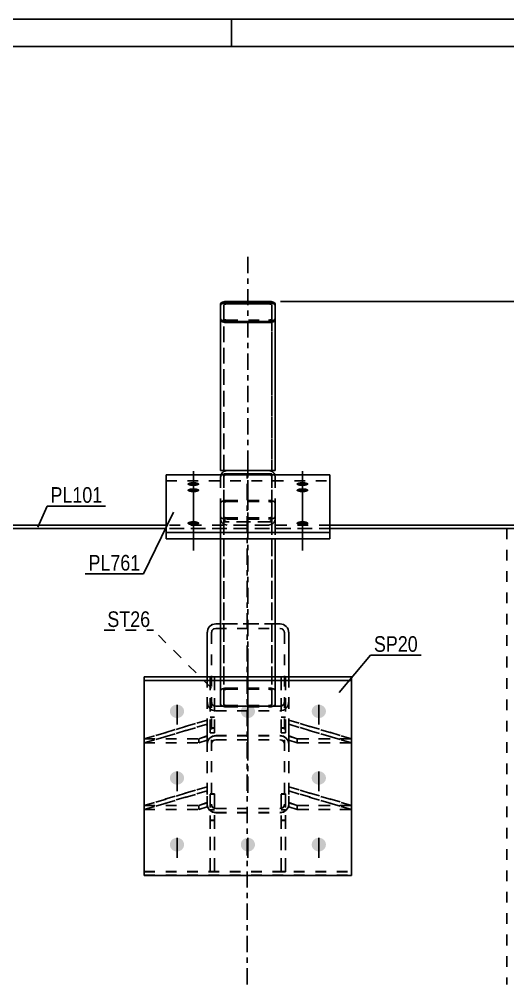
# Model space of a CAD drawing. Header units: millimetres. Extents: x -214 to 627, y -250 to 344.
# Drawn here: x -41.8 to 47.8, y 167.3 to 343.5 of the extents above; entities that cross this region are included whole.
import ezdxf

# ---------------------------------------------------------------- set-up
doc = ezdxf.new("R2010")
doc.units = ezdxf.units.MM
doc.linetypes.add('DXK_LINE_DOT2', pattern=[3.9198, 1.9599, -1.9599])
doc.linetypes.add('DXK_LINE_DOT3', pattern=[5.9187, 2.979, -0.9799, 0.9799, -0.9799])
doc.styles.add('Arial Narrow', font='ARIALN.TTF', dxfattribs={"height": 0.2})

# ---------------------------------------------------------------- blocks, each defined once
blk = doc.blocks.new('Unknown-284856835-1134')
at = {"color": 5, "linetype": 'Continuous'}
for p, q in [((627.14, 343.54), (-213.86, 343.54)), ((-2.86, 338.54), (-2.86, 343.54)), ((622.14, 338.54), (-208.86, 338.54))]:
    blk.add_line(p, q, dxfattribs=at)
blk = doc.blocks.new('Part-284856835-4116 - 4104')
at = {"color": 2, "linetype": 'Continuous'}
for p, q in [((19.16, 223), (-18.84, 223)), ((-18.84, 223), (-18.84, 186.61)), ((-18.84, 222.32), (19.16, 222.32)), ((19.16, 186.61), (19.16, 223)), ((-18.84, 186.61), (19.16, 186.61))]:
    blk.add_line(p, q, dxfattribs=at)
at = {"color": 7, "linetype": 'DXK_LINE_DOT2'}
blk.add_line((-18.84, 187.29), (19.16, 187.29), dxfattribs=at)
blk = doc.blocks.new('Part-284856835-4128 - 4104')
at = {"color": 2, "linetype": 'Continuous'}
for p, q in [((-6.36, 232.59), (-5.74, 232.72)), ((-5.74, 232.72), (-4.84, 232.72)), ((6.06, 232.72), (5.16, 232.72)), ((6.06, 232.72), (6.67, 232.59)), ((-7.34, 231.01), (-7.22, 231.66)), ((-7.34, 231.01), (-7.34, 223)), ((7.54, 231.66), (7.66, 231.01)), ((7.66, 231.01), (7.66, 223))]:
    blk.add_line(p, q, dxfattribs=at)
at = {"color": 7, "linetype": 'DXK_LINE_DOT2'}
for p, q in [((5.16, 232.72), (-4.84, 232.72)), ((-6.48, 231.34), (-6.54, 231.01)), ((-6.54, 231.01), (-6.54, 199.6)), ((-5.74, 231.86), (-6.05, 231.8)), ((-5.74, 231.86), (6.06, 231.86)), ((6.36, 231.8), (6.06, 231.86)), ((6.86, 231.01), (6.8, 231.34)), ((6.86, 231.01), (6.86, 199.6)), ((-7.34, 223), (-7.34, 199.6)), ((7.66, 223), (7.66, 199.6)), ((-7.22, 217.8), (-7.34, 218.46)), ((-6.54, 218.46), (-6.48, 218.13)), ((-5.74, 216.75), (-6.36, 216.88)), ((-6.05, 217.67), (-5.74, 217.6)), ((6.06, 217.6), (-5.74, 217.6)), ((6.06, 217.6), (6.36, 217.67)), ((6.67, 216.88), (6.06, 216.75)), ((6.8, 218.13), (6.86, 218.46)), ((7.66, 218.46), (7.54, 217.8)), ((-5.74, 216.75), (6.06, 216.75)), ((-6.87, 211.75), (-7.22, 211.27)), ((-6.36, 212.08), (-6.87, 211.75)), ((-5.74, 212.19), (-6.36, 212.08)), ((-5.74, 212.19), (6.06, 212.19)), ((6.67, 212.08), (6.06, 212.19)), ((7.19, 211.75), (6.67, 212.08)), ((7.54, 211.27), (7.19, 211.75)), ((-7.22, 211.27), (-7.34, 210.69)), ((-6.54, 210.69), (-6.48, 210.98)), ((-6.48, 210.98), (-6.31, 211.22)), ((-6.31, 211.22), (-6.05, 211.39)), ((-6.05, 211.39), (-5.74, 211.44)), ((-5.74, 211.44), (6.06, 211.44)), ((6.06, 211.44), (6.36, 211.39)), ((6.36, 211.39), (6.62, 211.22)), ((6.62, 211.22), (6.8, 210.98)), ((6.8, 210.98), (6.86, 210.69)), ((7.66, 210.69), (7.54, 211.27)), ((-7.34, 199.6), (-7.22, 199.03)), ((-6.48, 199.31), (-6.54, 199.6)), ((-6.31, 199.07), (-6.48, 199.31)), ((6.8, 199.31), (6.62, 199.07)), ((6.86, 199.6), (6.8, 199.31)), ((7.54, 199.03), (7.66, 199.6)), ((-7.22, 199.03), (-6.87, 198.54)), ((-6.87, 198.54), (-6.36, 198.21)), ((-6.36, 198.21), (-5.74, 198.1)), ((-6.05, 198.91), (-6.31, 199.07)), ((-5.74, 198.85), (-6.05, 198.91)), ((-5.74, 198.85), (6.06, 198.85)), ((-5.74, 198.1), (6.06, 198.1)), ((6.36, 198.91), (6.06, 198.85)), ((6.06, 198.1), (6.67, 198.21)), ((6.62, 199.07), (6.36, 198.91)), ((6.67, 198.21), (7.19, 198.54)), ((7.19, 198.54), (7.54, 199.03))]:
    blk.add_line(p, q, dxfattribs=at)
at = {"color": 2, "linetype": 'Continuous'}
for centre, start, end in [((-5.67, 231.08), 114.32, 159.2417), ((5.99, 231.08), 20.7583, 65.68)]:
    blk.add_arc(centre, 1.65, start, end, dxfattribs=at)
at = {"color": 7, "linetype": 'DXK_LINE_DOT2'}
for centre, radius, start, end in [((-5.71, 231.05), 0.827, 114.32, 159.2417), ((6.02, 231.05), 0.827, 20.7583, 65.68), ((-5.67, 218.39), 1.65, 200.7583, 245.68), ((-5.71, 218.42), 0.827, 200.7583, 245.68), ((6.02, 218.42), 0.827, 294.32, 339.2417), ((5.99, 218.39), 1.65, 294.32, 339.2417)]:
    blk.add_arc(centre, radius, start, end, dxfattribs=at)
blk = doc.blocks.new('Bolt-284856835-4117 - 4104')
at = {"linetype": 'Continuous'}
for points in [[(-12.84, 217.9), (-12.57, 217.87), (-12.31, 217.79), (-12.08, 217.67), (-11.88, 217.5), (-11.72, 217.29), (-11.61, 217.06), (-11.55, 216.81), (-11.55, 216.55), (-11.61, 216.3), (-11.72, 216.07), (-11.88, 215.86), (-12.08, 215.69), (-12.31, 215.56), (-12.57, 215.48), (-12.84, 215.46), (-13.11, 215.48), (-13.37, 215.56), (-13.61, 215.69), (-13.81, 215.86), (-13.97, 216.07), (-14.08, 216.3), (-14.14, 216.55), (-14.14, 216.81), (-14.08, 217.06), (-13.97, 217.29), (-13.81, 217.5), (-13.61, 217.67), (-13.37, 217.79), (-13.11, 217.87)], [(0.16, 217.9), (0.43, 217.87), (0.69, 217.79), (0.92, 217.67), (1.12, 217.5), (1.28, 217.29), (1.39, 217.06), (1.45, 216.81), (1.45, 216.55), (1.39, 216.3), (1.28, 216.07), (1.12, 215.86), (0.92, 215.69), (0.69, 215.56), (0.43, 215.48), (0.16, 215.46), (-0.11, 215.48), (-0.37, 215.56), (-0.61, 215.69), (-0.81, 215.86), (-0.97, 216.07), (-1.08, 216.3), (-1.14, 216.55), (-1.14, 216.81), (-1.08, 217.06), (-0.97, 217.29), (-0.81, 217.5), (-0.61, 217.67), (-0.37, 217.79), (-0.11, 217.87)], [(13.16, 217.9), (13.43, 217.87), (13.69, 217.79), (13.92, 217.67), (14.12, 217.5), (14.28, 217.29), (14.39, 217.06), (14.45, 216.81), (14.45, 216.55), (14.39, 216.3), (14.28, 216.07), (14.12, 215.86), (13.92, 215.69), (13.69, 215.56), (13.43, 215.48), (13.16, 215.46), (12.89, 215.48), (12.63, 215.56), (12.39, 215.69), (12.19, 215.86), (12.03, 216.07), (11.92, 216.3), (11.86, 216.55), (11.86, 216.81), (11.92, 217.06), (12.03, 217.29), (12.19, 217.5), (12.39, 217.67), (12.63, 217.79), (12.89, 217.87)], [(-12.84, 205.68), (-12.57, 205.66), (-12.31, 205.58), (-12.08, 205.45), (-11.88, 205.28), (-11.72, 205.07), (-11.61, 204.84), (-11.55, 204.59), (-11.55, 204.33), (-11.61, 204.08), (-11.72, 203.85), (-11.88, 203.64), (-12.08, 203.47), (-12.31, 203.35), (-12.57, 203.27), (-12.84, 203.24), (-13.11, 203.27), (-13.37, 203.35), (-13.61, 203.47), (-13.81, 203.64), (-13.97, 203.85), (-14.08, 204.08), (-14.14, 204.33), (-14.14, 204.59), (-14.08, 204.84), (-13.97, 205.07), (-13.81, 205.28), (-13.61, 205.45), (-13.37, 205.58), (-13.11, 205.66)], [(13.16, 205.68), (13.43, 205.66), (13.69, 205.58), (13.92, 205.45), (14.12, 205.28), (14.28, 205.07), (14.39, 204.84), (14.45, 204.59), (14.45, 204.33), (14.39, 204.08), (14.28, 203.85), (14.12, 203.64), (13.92, 203.47), (13.69, 203.35), (13.43, 203.27), (13.16, 203.24), (12.89, 203.27), (12.63, 203.35), (12.39, 203.47), (12.19, 203.64), (12.03, 203.85), (11.92, 204.08), (11.86, 204.33), (11.86, 204.59), (11.92, 204.84), (12.03, 205.07), (12.19, 205.28), (12.39, 205.45), (12.63, 205.58), (12.89, 205.66)], [(-12.84, 193.5), (-12.57, 193.47), (-12.31, 193.39), (-12.08, 193.26), (-11.88, 193.09), (-11.72, 192.87), (-11.61, 192.63), (-11.55, 192.38), (-11.55, 192.12), (-11.61, 191.86), (-11.72, 191.62), (-11.88, 191.41), (-12.08, 191.23), (-12.31, 191.1), (-12.57, 191.02), (-12.84, 190.99), (-13.11, 191.02), (-13.37, 191.1), (-13.61, 191.23), (-13.81, 191.41), (-13.97, 191.62), (-14.08, 191.86), (-14.14, 192.12), (-14.14, 192.38), (-14.08, 192.63), (-13.97, 192.87), (-13.81, 193.09), (-13.61, 193.26), (-13.37, 193.39), (-13.11, 193.47)], [(0.16, 193.5), (0.43, 193.47), (0.69, 193.39), (0.92, 193.26), (1.12, 193.09), (1.28, 192.87), (1.39, 192.63), (1.45, 192.38), (1.45, 192.12), (1.39, 191.86), (1.28, 191.62), (1.12, 191.41), (0.92, 191.23), (0.69, 191.1), (0.43, 191.02), (0.16, 190.99), (-0.11, 191.02), (-0.37, 191.1), (-0.61, 191.23), (-0.81, 191.41), (-0.97, 191.62), (-1.08, 191.86), (-1.14, 192.12), (-1.14, 192.38), (-1.08, 192.63), (-0.97, 192.87), (-0.81, 193.09), (-0.61, 193.26), (-0.37, 193.39), (-0.11, 193.47)], [(13.16, 193.5), (13.43, 193.47), (13.69, 193.39), (13.92, 193.26), (14.12, 193.09), (14.28, 192.87), (14.39, 192.63), (14.45, 192.38), (14.45, 192.12), (14.39, 191.86), (14.28, 191.62), (14.12, 191.41), (13.92, 191.23), (13.69, 191.1), (13.43, 191.02), (13.16, 190.99), (12.89, 191.02), (12.63, 191.1), (12.39, 191.23), (12.19, 191.41), (12.03, 191.62), (11.92, 191.86), (11.86, 192.12), (11.86, 192.38), (11.92, 192.63), (12.03, 192.87), (12.19, 193.09), (12.39, 193.26), (12.63, 193.39), (12.89, 193.47)]]:
    blk.add_hatch(color=1, dxfattribs=at).paths.add_polyline_path(points)
at = {"color": 1, "linetype": 'Continuous'}
for p, q in [((-12.84, 217.88), (-12.84, 214.28)), ((0.16, 217.88), (0.16, 214.28)), ((13.16, 217.88), (13.16, 214.28)), ((-12.84, 205.66), (-12.84, 202.07)), ((13.16, 205.66), (13.16, 202.07)), ((-12.84, 193.44), (-12.84, 189.85)), ((0.16, 193.44), (0.16, 189.85)), ((13.16, 193.44), (13.16, 189.85))]:
    blk.add_line(p, q, dxfattribs=at)
blk = doc.blocks.new('Part-284856835-4362 - 4104')
at = {"color": 7, "linetype": 'DXK_LINE_DOT2'}
for p, q in [((-7.34, 202.83), (-18.84, 199.41)), ((-7.34, 199.18), (-7.34, 202.83)), ((-18.84, 198.66), (-7.34, 202.08)), ((-18.84, 199.41), (-8.84, 199.41)), ((-18.84, 199.41), (-18.84, 198.66)), ((-8.84, 199.41), (-7.34, 199.93)), ((-8.84, 199.41), (-8.84, 198.66)), ((-8.84, 198.66), (-7.34, 199.18)), ((-18.84, 198.66), (-8.84, 198.66))]:
    blk.add_line(p, q, dxfattribs=at)
blk = doc.blocks.new('Bolt-284856835-4241 - 4104')
at = {"color": 1, "linetype": 'DXK_LINE_DOT2'}
for p, q in [((-12.84, 217.9), (-12.84, 214.31)), ((0.16, 217.9), (0.16, 214.31)), ((13.16, 217.9), (13.16, 214.31)), ((-12.84, 205.68), (-12.84, 202.09)), ((13.16, 205.68), (13.16, 202.09)), ((-12.84, 193.47), (-12.84, 189.88)), ((0.16, 193.47), (0.16, 189.88)), ((13.16, 193.47), (13.16, 189.88))]:
    blk.add_line(p, q, dxfattribs=at)
blk = doc.blocks.new('Part-284856835-4308 - 4104')
at = {"color": 7, "linetype": 'DXK_LINE_DOT3'}
blk.add_line((0, 166.61), (0, 260.22), dxfattribs=at)
at = {"color": 2, "linetype": 'Continuous'}
for p, q in [((-45.2, 250.22), (-14.85, 250.22)), ((47.24, 250.22), (15.15, 250.22))]:
    blk.add_line(p, q, dxfattribs=at)
at = {"color": 7, "linetype": 'DXK_LINE_DOT2'}
for p, q in [((15.15, 250.22), (-14.85, 250.22)), ((49.5, 250.22), (45.2, 250.22)), ((47.6, 250.22), (47.6, 166.61))]:
    blk.add_line(p, q, dxfattribs=at)
blk = doc.blocks.new('Part-284856835-4430 - 4104')
at = {"color": 7, "linetype": 'DXK_LINE_DOT2'}
for p, q in [((-14.85, 260.04), (-14.85, 248.31)), ((15.15, 260.04), (-14.85, 260.04)), ((15.15, 260.04), (15.15, 248.31)), ((-14.85, 258.91), (15.15, 258.91)), ((-14.85, 249.44), (15.15, 249.44)), ((15.15, 248.31), (-14.85, 248.31))]:
    blk.add_line(p, q, dxfattribs=at)
blk = doc.blocks.new('Part-284856835-4321 - 4104')
at = {"color": 7, "linetype": 'DXK_LINE_DOT2'}
for p, q in [((-18.84, 186.63), (-18.84, 223.02)), ((-18.84, 223.02), (19.16, 223.02)), ((-18.84, 222.34), (19.16, 222.34)), ((19.16, 223.02), (19.16, 186.63)), ((-18.84, 187.32), (19.16, 187.32)), ((-18.84, 186.63), (19.16, 186.63))]:
    blk.add_line(p, q, dxfattribs=at)
blk = doc.blocks.new('Part-284856835-4452 - 4104')
at = {"color": 2, "linetype": 'Continuous'}
for p, q in [((-4.24, 260.22), (-4.24, 260.05)), ((4.56, 260.22), (-4.24, 260.22)), ((4.56, 260.22), (4.56, 260.05))]:
    blk.add_line(p, q, dxfattribs=at)
at = {"color": 7, "linetype": 'DXK_LINE_DOT2'}
for p, q in [((-4.24, 260.05), (-4.24, 251.42)), ((4.56, 260.05), (4.56, 251.42)), ((4.56, 251.42), (-4.24, 251.42))]:
    blk.add_line(p, q, dxfattribs=at)
blk = doc.blocks.new('Part-284856835-4323 - 4104')
at = {"color": 7, "linetype": 'DXK_LINE_DOT2'}
for p, q in [((-5.74, 232.74), (-6.36, 232.61)), ((6.06, 232.74), (-5.74, 232.74)), ((6.67, 232.61), (6.06, 232.74)), ((-7.22, 231.69), (-7.34, 231.04)), ((-7.34, 231.04), (-7.34, 199.63)), ((-6.54, 231.04), (-6.48, 231.36)), ((-6.54, 231.04), (-6.54, 199.63)), ((-6.05, 231.82), (-5.74, 231.89)), ((-5.74, 231.89), (6.06, 231.89)), ((6.06, 231.89), (6.36, 231.82)), ((6.8, 231.36), (6.86, 231.04)), ((6.86, 231.04), (6.86, 199.63)), ((7.66, 231.04), (7.54, 231.69)), ((7.66, 231.04), (7.66, 199.63)), ((-7.34, 218.48), (-7.22, 217.83)), ((-6.48, 218.15), (-6.54, 218.48)), ((-6.36, 216.91), (-6.05, 216.84)), ((-5.74, 217.63), (-6.05, 217.69)), ((-6.05, 216.84), (-5.74, 216.78)), ((-5.74, 217.63), (6.06, 217.63)), ((6.36, 217.69), (6.06, 217.63)), ((6.06, 216.78), (6.67, 216.91)), ((6.86, 218.48), (6.8, 218.15)), ((7.54, 217.83), (7.66, 218.48)), ((-5.74, 216.78), (6.06, 216.78)), ((-7.22, 211.29), (-6.87, 211.78)), ((-6.87, 211.78), (-6.36, 212.1)), ((-6.36, 212.1), (-5.74, 212.22)), ((-5.74, 212.22), (6.06, 212.22)), ((6.06, 212.22), (6.67, 212.1)), ((6.67, 212.1), (7.19, 211.78)), ((7.19, 211.78), (7.54, 211.29)), ((-7.34, 210.71), (-7.22, 211.29)), ((-6.48, 211), (-6.54, 210.71)), ((-6.31, 211.25), (-6.48, 211)), ((-6.05, 211.41), (-6.31, 211.25)), ((-5.74, 211.47), (-6.05, 211.41)), ((-5.74, 211.47), (6.06, 211.47)), ((6.36, 211.41), (6.06, 211.47)), ((6.62, 211.25), (6.36, 211.41)), ((6.8, 211), (6.62, 211.25)), ((6.86, 210.71), (6.8, 211)), ((7.54, 211.29), (7.66, 210.71)), ((-7.22, 199.05), (-7.34, 199.63)), ((-6.54, 199.63), (-6.48, 199.34)), ((-6.48, 199.34), (-6.31, 199.09)), ((6.62, 199.09), (6.8, 199.34)), ((6.8, 199.34), (6.86, 199.63)), ((7.66, 199.63), (7.54, 199.05)), ((-6.87, 198.56), (-7.22, 199.05)), ((-6.36, 198.24), (-6.87, 198.56)), ((-5.74, 198.12), (-6.36, 198.24)), ((-6.31, 199.09), (-6.05, 198.93)), ((-6.05, 198.93), (-5.74, 198.87)), ((-5.74, 198.87), (6.06, 198.87)), ((-5.74, 198.12), (6.06, 198.12)), ((6.06, 198.87), (6.36, 198.93)), ((6.67, 198.24), (6.06, 198.12)), ((6.36, 198.93), (6.62, 199.09)), ((7.19, 198.56), (6.67, 198.24)), ((7.54, 199.05), (7.19, 198.56))]:
    blk.add_line(p, q, dxfattribs=at)
at = {"color": 7, "linetype": 'DXK_LINE_DOT3'}
blk.add_line((0.16, 201.75), (0.16, 228.18), dxfattribs=at)
at = {"color": 7, "linetype": 'DXK_LINE_DOT2'}
for centre, radius, start, end in [((-5.67, 231.1), 1.65, 114.3199, 159.2417), ((-5.71, 231.07), 0.827, 114.3199, 159.2417), ((6.02, 231.07), 0.827, 20.7583, 65.6801), ((5.99, 231.1), 1.65, 20.7583, 65.6801), ((-5.67, 218.41), 1.65, 200.7583, 245.6801), ((-5.71, 218.45), 0.827, 200.7583, 245.6801), ((6.02, 218.45), 0.827, 294.3199, 339.2417), ((5.99, 218.41), 1.65, 294.3199, 339.2417)]:
    blk.add_arc(centre, radius, start, end, dxfattribs=at)
blk = doc.blocks.new('Part-284856835-4338 - 4104')
at = {"color": 2, "linetype": 'Continuous'}
for p, q in [((-49.5, 250.82), (-14.85, 250.82)), ((-49.5, 250.82), (-49.5, 250.22)), ((49.5, 250.82), (15.15, 250.82)), ((49.5, 250.82), (49.5, 250.22)), ((-49.5, 250.22), (-47.24, 250.22)), ((49.5, 250.22), (47.24, 250.22))]:
    blk.add_line(p, q, dxfattribs=at)
at = {"color": 7, "linetype": 'DXK_LINE_DOT2'}
for p, q in [((15.15, 250.82), (-14.85, 250.82)), ((47.24, 250.22), (-47.24, 250.22))]:
    blk.add_line(p, q, dxfattribs=at)
blk = doc.blocks.new('Part-284856835-4347 - 4104')
at = {"color": 7, "linetype": 'DXK_LINE_DOT2'}
for p, q in [((-6.74, 187.32), (-6.74, 201.54)), ((-6.74, 201.54), (-5.94, 201.54)), ((-5.94, 201.54), (-5.94, 187.32)), ((-6.74, 198.63), (-5.94, 198.63)), ((-6.74, 196.71), (-5.94, 196.71)), ((-5.94, 187.32), (-6.74, 187.32))]:
    blk.add_line(p, q, dxfattribs=at)
blk = doc.blocks.new('Part-284856835-4348 - 4104')
at = {"color": 7, "linetype": 'DXK_LINE_DOT2'}
for p, q in [((6.26, 187.32), (6.26, 201.54)), ((6.26, 201.54), (7.06, 201.54)), ((7.06, 201.54), (7.06, 187.32)), ((6.26, 198.63), (7.06, 198.63)), ((6.26, 196.71), (7.06, 196.71)), ((7.06, 187.32), (6.26, 187.32))]:
    blk.add_line(p, q, dxfattribs=at)
blk = doc.blocks.new('Part-284856835-4361 - 4104')
at = {"color": 7, "linetype": 'DXK_LINE_DOT2'}
for p, q in [((-7.34, 215.05), (-18.84, 211.63)), ((-7.34, 211.39), (-7.34, 215.05)), ((-18.84, 210.88), (-7.34, 214.3)), ((-18.84, 211.63), (-8.84, 211.63)), ((-18.84, 211.63), (-18.84, 210.88)), ((-8.84, 211.63), (-7.34, 212.14)), ((-8.84, 211.63), (-8.84, 210.88)), ((-18.84, 210.88), (-8.84, 210.88)), ((-8.84, 210.88), (-7.34, 211.39))]:
    blk.add_line(p, q, dxfattribs=at)
blk = doc.blocks.new('Part-284856835-4363 - 4104')
at = {"color": 2, "linetype": 'Continuous'}
blk.add_line((7.06, 223), (6.26, 223), dxfattribs=at)
at = {"color": 7, "linetype": 'DXK_LINE_DOT2'}
for p, q in [((6.26, 223), (6.26, 212.71)), ((7.06, 212.71), (7.06, 223)), ((6.26, 215.61), (7.06, 215.61)), ((6.26, 213.6), (7.06, 213.6)), ((6.26, 212.71), (7.06, 212.71))]:
    blk.add_line(p, q, dxfattribs=at)
blk = doc.blocks.new('Part-284856835-4364 - 4104')
at = {"color": 2, "linetype": 'Continuous'}
blk.add_line((-5.94, 223), (-6.74, 223), dxfattribs=at)
at = {"color": 7, "linetype": 'DXK_LINE_DOT2'}
for p, q in [((-6.74, 223), (-6.74, 212.71)), ((-5.94, 212.71), (-5.94, 223)), ((-6.74, 215.61), (-5.94, 215.61)), ((-6.74, 213.6), (-5.94, 213.6)), ((-6.74, 212.71), (-5.94, 212.71))]:
    blk.add_line(p, q, dxfattribs=at)
blk = doc.blocks.new('Part-284856835-4365 - 4104')
at = {"color": 7, "linetype": 'DXK_LINE_DOT2'}
for p, q in [((7.06, 201.52), (6.26, 201.52)), ((6.26, 201.52), (6.26, 187.29)), ((7.06, 187.29), (7.06, 201.52)), ((6.26, 198.61), (7.06, 198.61)), ((6.26, 196.69), (7.06, 196.69)), ((7.06, 187.29), (6.26, 187.29))]:
    blk.add_line(p, q, dxfattribs=at)
blk = doc.blocks.new('Part-284856835-4366 - 4104')
at = {"color": 7, "linetype": 'DXK_LINE_DOT2'}
for p, q in [((-5.94, 201.52), (-6.74, 201.52)), ((-6.74, 201.52), (-6.74, 187.29)), ((-5.94, 187.29), (-5.94, 201.52)), ((-6.74, 198.61), (-5.94, 198.61)), ((-6.74, 196.69), (-5.94, 196.69)), ((-5.94, 187.29), (-6.74, 187.29))]:
    blk.add_line(p, q, dxfattribs=at)
blk = doc.blocks.new('Part-284856835-4395 - 4104')
at = {"color": 7, "linetype": 'DXK_LINE_DOT2'}
for p, q in [((-18.84, 211.65), (-7.34, 215.07)), ((-7.34, 211.41), (-7.34, 215.07)), ((-7.34, 214.32), (-18.84, 210.9)), ((-18.84, 210.9), (-18.84, 211.65)), ((-18.84, 211.65), (-8.84, 211.65)), ((-8.84, 211.65), (-7.34, 212.17)), ((-8.84, 210.9), (-8.84, 211.65)), ((-18.84, 210.9), (-8.84, 210.9)), ((-8.84, 210.9), (-7.34, 211.41))]:
    blk.add_line(p, q, dxfattribs=at)
blk = doc.blocks.new('Part-284856835-4396 - 4104')
at = {"color": 7, "linetype": 'DXK_LINE_DOT2'}
for p, q in [((-18.84, 199.44), (-7.34, 202.86)), ((-7.34, 199.2), (-7.34, 202.86)), ((-7.34, 202.11), (-18.84, 198.69)), ((-18.84, 198.69), (-18.84, 199.44)), ((-18.84, 199.44), (-8.84, 199.44)), ((-8.84, 199.44), (-7.34, 199.95)), ((-8.84, 198.69), (-8.84, 199.44)), ((-8.84, 198.69), (-7.34, 199.2)), ((-18.84, 198.69), (-8.84, 198.69))]:
    blk.add_line(p, q, dxfattribs=at)
blk = doc.blocks.new('Part-284856835-4397 - 4104')
at = {"color": 7, "linetype": 'DXK_LINE_DOT2'}
for p, q in [((7.66, 211.41), (7.66, 215.07)), ((7.66, 215.07), (19.16, 211.65)), ((19.16, 210.9), (7.66, 214.32)), ((7.66, 212.17), (9.16, 211.65)), ((19.16, 211.65), (9.16, 211.65)), ((9.16, 211.65), (9.16, 210.9)), ((19.16, 211.65), (19.16, 210.9)), ((9.16, 210.9), (7.66, 211.41)), ((9.16, 210.9), (19.16, 210.9))]:
    blk.add_line(p, q, dxfattribs=at)
blk = doc.blocks.new('Part-284856835-4398 - 4104')
at = {"color": 7, "linetype": 'DXK_LINE_DOT2'}
for p, q in [((7.66, 199.2), (7.66, 202.86)), ((7.66, 202.86), (19.16, 199.44)), ((19.16, 198.69), (7.66, 202.11)), ((7.66, 199.95), (9.16, 199.44)), ((9.16, 198.69), (7.66, 199.2)), ((19.16, 199.44), (9.16, 199.44)), ((9.16, 199.44), (9.16, 198.69)), ((19.16, 199.44), (19.16, 198.69)), ((9.16, 198.69), (19.16, 198.69))]:
    blk.add_line(p, q, dxfattribs=at)
blk = doc.blocks.new('Part-284856835-4399 - 4104')
at = {"color": 7, "linetype": 'DXK_LINE_DOT2'}
for p, q in [((-6.74, 212.73), (-6.74, 223.02)), ((-5.94, 223.02), (-6.74, 223.02)), ((-5.94, 223.02), (-5.94, 212.73)), ((-6.74, 215.64), (-5.94, 215.64)), ((-6.74, 213.63), (-5.94, 213.63)), ((-5.94, 212.73), (-6.74, 212.73))]:
    blk.add_line(p, q, dxfattribs=at)
blk = doc.blocks.new('Part-284856835-4400 - 4104')
at = {"color": 7, "linetype": 'DXK_LINE_DOT2'}
for p, q in [((6.26, 212.73), (6.26, 223.02)), ((7.06, 223.02), (6.26, 223.02)), ((7.06, 223.02), (7.06, 212.73)), ((7.06, 215.64), (6.26, 215.64)), ((6.26, 213.63), (7.06, 213.63)), ((7.06, 212.73), (6.26, 212.73))]:
    blk.add_line(p, q, dxfattribs=at)
blk = doc.blocks.new('Part-284856835-4405 - 4104')
at = {"color": 7, "linetype": 'DXK_LINE_DOT2'}
for p, q in [((7.66, 211.39), (7.66, 215.05)), ((19.16, 211.63), (7.66, 215.05)), ((7.66, 214.3), (19.16, 210.88)), ((9.16, 211.63), (7.66, 212.14)), ((9.16, 210.88), (9.16, 211.63)), ((9.16, 211.63), (19.16, 211.63)), ((19.16, 210.88), (19.16, 211.63)), ((9.16, 210.88), (7.66, 211.39)), ((19.16, 210.88), (9.16, 210.88))]:
    blk.add_line(p, q, dxfattribs=at)
blk = doc.blocks.new('Part-284856835-4406 - 4104')
at = {"color": 7, "linetype": 'DXK_LINE_DOT2'}
for p, q in [((7.66, 199.18), (7.66, 202.83)), ((19.16, 199.41), (7.66, 202.83)), ((7.66, 202.08), (19.16, 198.66)), ((9.16, 199.41), (7.66, 199.93)), ((9.16, 198.66), (7.66, 199.18)), ((9.16, 198.66), (9.16, 199.41)), ((9.16, 199.41), (19.16, 199.41)), ((19.16, 198.66), (19.16, 199.41)), ((19.16, 198.66), (9.16, 198.66))]:
    blk.add_line(p, q, dxfattribs=at)
blk = doc.blocks.new('Part-284856835-4429 - 4104')
at = {"color": 7, "linetype": 'DXK_LINE_DOT3'}
blk.add_line((0.15, 263.02), (0.16, 209.82), dxfattribs=at)
at = {"color": 7, "linetype": 'DXK_LINE_DOT2'}
for p, q in [((-4.85, 254.92), (-4.75, 255.08)), ((-4.85, 252.32), (-4.85, 254.92)), ((-4.84, 220.51), (-4.85, 254.92)), ((-4.75, 255.08), (-4.49, 255.21)), ((-4.49, 255.21), (-4.1, 255.3)), ((-4.2, 255), (-4.25, 254.92)), ((-4.25, 252.32), (-4.25, 254.92)), ((-4.25, 254.92), (-4.24, 220.51)), ((-4.07, 255.06), (-4.2, 255)), ((-4.1, 255.3), (-3.65, 255.33)), ((-3.88, 255.11), (-4.07, 255.06)), ((-3.65, 255.12), (-3.88, 255.11)), ((-3.65, 255.33), (3.95, 255.33)), ((-3.65, 255.12), (3.95, 255.12)), ((3.95, 255.33), (4.41, 255.3)), ((4.18, 255.11), (3.95, 255.12)), ((4.38, 255.06), (4.18, 255.11)), ((4.51, 255), (4.38, 255.06)), ((4.41, 255.3), (4.8, 255.21)), ((4.55, 254.92), (4.51, 255)), ((4.55, 252.32), (4.55, 254.92)), ((4.55, 254.92), (4.56, 220.51)), ((4.8, 255.21), (5.06, 255.08)), ((5.06, 255.08), (5.15, 254.92)), ((5.15, 252.32), (5.15, 254.92)), ((5.15, 254.92), (5.16, 220.51)), ((-4.85, 252.32), (-4.84, 217.91)), ((-4.75, 252.16), (-4.85, 252.32)), ((-4.49, 252.03), (-4.75, 252.16)), ((-4.25, 252.32), (-4.24, 217.91)), ((-4.25, 252.32), (-4.2, 252.24)), ((-4.2, 252.24), (-4.07, 252.17)), ((-4.07, 252.17), (-3.88, 252.13)), ((-3.88, 252.13), (-3.65, 252.11)), ((-3.65, 252.11), (3.95, 252.11)), ((3.95, 252.11), (4.18, 252.13)), ((4.18, 252.13), (4.38, 252.17)), ((4.38, 252.17), (4.51, 252.24)), ((4.51, 252.24), (4.55, 252.32)), ((4.55, 252.32), (4.56, 217.91)), ((5.06, 252.16), (4.8, 252.03)), ((5.15, 252.32), (5.06, 252.16)), ((5.15, 252.32), (5.16, 217.91)), ((-4.1, 251.94), (-4.49, 252.03)), ((-3.65, 251.91), (-4.1, 251.94)), ((-3.65, 251.91), (3.95, 251.91)), ((4.41, 251.94), (3.95, 251.91)), ((4.8, 252.03), (4.41, 251.94)), ((-4.75, 220.67), (-4.84, 220.51)), ((-4.84, 217.91), (-4.84, 220.51)), ((-4.49, 220.8), (-4.75, 220.67)), ((-4.1, 220.89), (-4.49, 220.8)), ((-4.24, 220.51), (-4.2, 220.59)), ((-4.24, 217.91), (-4.24, 220.51)), ((-4.2, 220.59), (-4.07, 220.66)), ((-3.64, 220.92), (-4.1, 220.89)), ((-4.07, 220.66), (-3.87, 220.7)), ((-3.87, 220.7), (-3.64, 220.72)), ((-3.64, 220.92), (3.96, 220.92)), ((-3.64, 220.72), (3.96, 220.72)), ((4.42, 220.89), (3.96, 220.92)), ((3.96, 220.72), (4.19, 220.7)), ((4.19, 220.7), (4.38, 220.66)), ((4.38, 220.66), (4.51, 220.59)), ((4.81, 220.8), (4.42, 220.89)), ((4.51, 220.59), (4.56, 220.51)), ((4.56, 220.51), (4.56, 217.91)), ((5.07, 220.67), (4.81, 220.8)), ((5.16, 220.51), (5.07, 220.67)), ((5.16, 217.91), (5.16, 220.51)), ((-4.84, 217.91), (-4.75, 217.76)), ((-4.75, 217.76), (-4.49, 217.62)), ((-4.49, 217.62), (-4.1, 217.53)), ((-4.2, 217.83), (-4.24, 217.91)), ((-4.07, 217.77), (-4.2, 217.83)), ((-4.1, 217.53), (-3.64, 217.5)), ((-3.87, 217.72), (-4.07, 217.77)), ((-3.64, 217.71), (-3.87, 217.72)), ((-3.64, 217.71), (3.96, 217.71)), ((-3.64, 217.5), (3.96, 217.5)), ((4.19, 217.72), (3.96, 217.71)), ((3.96, 217.5), (4.42, 217.53)), ((4.38, 217.77), (4.19, 217.72)), ((4.51, 217.83), (4.38, 217.77)), ((4.42, 217.53), (4.81, 217.62)), ((4.56, 217.91), (4.51, 217.83)), ((4.81, 217.62), (5.07, 217.76)), ((5.07, 217.76), (5.16, 217.91))]:
    blk.add_line(p, q, dxfattribs=at)
blk = doc.blocks.new('Part-284856835-4431 - 4104')
at = {"color": 7, "linetype": 'DXK_LINE_DOT3'}
blk.add_line((0.15, 263.02), (0.16, 209.84), dxfattribs=at)
at = {"color": 7, "linetype": 'DXK_LINE_DOT2'}
for p, q in [((-4.75, 255.08), (-4.85, 254.93)), ((-4.85, 252.32), (-4.85, 254.93)), ((-4.85, 254.93), (-4.84, 220.53)), ((-4.49, 255.22), (-4.75, 255.08)), ((-4.1, 255.31), (-4.49, 255.22)), ((-4.25, 254.93), (-4.2, 255.01)), ((-4.25, 252.32), (-4.25, 254.93)), ((-4.25, 254.93), (-4.24, 220.53)), ((-4.2, 255.01), (-4.07, 255.07)), ((-3.65, 255.34), (-4.1, 255.31)), ((-4.07, 255.07), (-3.88, 255.12)), ((-3.88, 255.12), (-3.65, 255.13)), ((-3.65, 255.34), (3.95, 255.34)), ((-3.65, 255.13), (3.95, 255.13)), ((4.41, 255.31), (3.95, 255.34)), ((3.95, 255.13), (4.18, 255.12)), ((4.18, 255.12), (4.38, 255.07)), ((4.38, 255.07), (4.51, 255.01)), ((4.8, 255.22), (4.41, 255.31)), ((4.51, 255.01), (4.55, 254.93)), ((4.55, 252.33), (4.55, 254.93)), ((4.55, 254.93), (4.56, 220.53)), ((5.06, 255.08), (4.8, 255.22)), ((5.15, 254.93), (5.06, 255.08)), ((5.15, 252.33), (5.15, 254.93)), ((5.15, 254.93), (5.16, 220.53)), ((-4.85, 252.32), (-4.85, 248.31)), ((-4.85, 252.32), (-4.75, 252.17)), ((-4.75, 252.17), (-4.49, 252.03)), ((-4.49, 252.03), (-4.1, 251.95)), ((-4.25, 252.32), (-4.24, 217.93)), ((-4.2, 252.25), (-4.25, 252.32)), ((-4.07, 252.18), (-4.2, 252.25)), ((-3.88, 252.14), (-4.07, 252.18)), ((-3.65, 252.12), (-3.88, 252.14)), ((-3.65, 252.12), (3.95, 252.12)), ((4.18, 252.14), (3.95, 252.12)), ((4.38, 252.18), (4.18, 252.14)), ((4.51, 252.25), (4.38, 252.18)), ((4.41, 251.95), (4.8, 252.03)), ((4.55, 252.33), (4.51, 252.25)), ((4.55, 252.33), (4.56, 217.93)), ((4.8, 252.03), (5.06, 252.17)), ((5.06, 252.17), (5.15, 252.33)), ((5.15, 252.33), (5.15, 248.31)), ((-4.1, 251.95), (-3.65, 251.91)), ((-3.65, 251.91), (3.95, 251.91)), ((3.95, 251.91), (4.41, 251.95)), ((-4.84, 223), (-4.84, 217.93)), ((5.16, 223), (5.16, 217.93)), ((-4.84, 220.53), (-4.75, 220.69)), ((-4.84, 220.53), (-4.84, 217.93)), ((-4.75, 220.69), (-4.49, 220.82)), ((-4.49, 220.82), (-4.1, 220.91)), ((-4.2, 220.61), (-4.24, 220.53)), ((-4.24, 220.53), (-4.24, 217.93)), ((-4.07, 220.68), (-4.2, 220.61)), ((-4.1, 220.91), (-3.64, 220.94)), ((-3.87, 220.72), (-4.07, 220.68)), ((-3.64, 220.74), (-3.87, 220.72)), ((-3.64, 220.94), (3.96, 220.95)), ((-3.64, 220.74), (3.96, 220.74)), ((3.96, 220.95), (4.42, 220.91)), ((4.19, 220.72), (3.96, 220.74)), ((4.38, 220.68), (4.19, 220.72)), ((4.51, 220.61), (4.38, 220.68)), ((4.42, 220.91), (4.81, 220.83)), ((4.56, 220.53), (4.51, 220.61)), ((4.56, 217.93), (4.56, 220.53)), ((4.81, 220.83), (5.07, 220.69)), ((5.07, 220.69), (5.16, 220.53)), ((5.16, 220.53), (5.16, 217.93)), ((-4.75, 217.78), (-4.84, 217.93)), ((-4.49, 217.64), (-4.75, 217.78)), ((-4.1, 217.55), (-4.49, 217.64)), ((-4.24, 217.93), (-4.2, 217.85)), ((-4.2, 217.85), (-4.07, 217.79)), ((-3.64, 217.52), (-4.1, 217.55)), ((-4.07, 217.79), (-3.87, 217.74)), ((-3.87, 217.74), (-3.64, 217.73)), ((-3.64, 217.73), (3.96, 217.73)), ((-3.64, 217.52), (3.96, 217.52)), ((3.96, 217.73), (4.19, 217.74)), ((4.42, 217.55), (3.96, 217.52)), ((4.19, 217.74), (4.38, 217.79)), ((4.38, 217.79), (4.51, 217.85)), ((4.81, 217.64), (4.42, 217.55)), ((4.51, 217.85), (4.56, 217.93)), ((5.07, 217.78), (4.81, 217.64)), ((5.16, 217.93), (5.07, 217.78))]:
    blk.add_line(p, q, dxfattribs=at)
at = {"color": 2, "linetype": 'Continuous'}
for p, q in [((-4.85, 248.31), (-4.84, 223)), ((5.15, 248.31), (5.16, 223))]:
    blk.add_line(p, q, dxfattribs=at)
blk = doc.blocks.new('Part-284856835-4446 - 4104')
at = {"color": 2, "linetype": 'Continuous'}
for p, q in [((-14.85, 248.31), (-14.85, 260.05)), ((-14.85, 260.05), (15.15, 260.05)), ((15.15, 260.05), (15.15, 248.31)), ((-14.85, 249.44), (15.15, 249.44)), ((-14.85, 248.31), (15.15, 248.31))]:
    blk.add_line(p, q, dxfattribs=at)
at = {"color": 7, "linetype": 'DXK_LINE_DOT2'}
blk.add_line((-14.85, 258.92), (15.15, 258.92), dxfattribs=at)
blk = doc.blocks.new('Part-284856835-4447 - 4104')
at = {"color": 7, "linetype": 'DXK_LINE_DOT3'}
blk.add_line((0.15, 300), (0.16, 250.82), dxfattribs=at)
at = {"color": 2, "linetype": 'Continuous'}
for p, q in [((-4.85, 291.38), (-4.75, 291.55)), ((-4.85, 291.38), (-4.85, 291.13)), ((-4.75, 291.55), (-4.49, 291.69)), ((-4.49, 291.69), (-4.1, 291.79)), ((-4.1, 291.79), (-3.65, 291.82)), ((-3.65, 291.82), (3.95, 291.82)), ((3.95, 291.82), (4.41, 291.79)), ((4.41, 291.79), (4.8, 291.69)), ((4.8, 291.69), (5.06, 291.55)), ((5.06, 291.55), (5.15, 291.38)), ((5.15, 291.38), (5.15, 291.13))]:
    blk.add_line(p, q, dxfattribs=at)
at = {"color": 7, "linetype": 'DXK_LINE_DOT2'}
for p, q in [((-4.85, 288.62), (-4.85, 291.38)), ((-4.85, 291.13), (-4.84, 260.82)), ((-4.2, 291.47), (-4.25, 291.38)), ((-4.25, 288.62), (-4.25, 291.38)), ((-4.24, 260.82), (-4.25, 291.38)), ((-4.07, 291.54), (-4.2, 291.47)), ((-3.88, 291.59), (-4.07, 291.54)), ((-3.65, 291.6), (-3.88, 291.59)), ((-3.65, 291.6), (3.95, 291.6)), ((4.18, 291.59), (3.95, 291.6)), ((4.38, 291.54), (4.18, 291.59)), ((4.51, 291.47), (4.38, 291.54)), ((4.55, 291.38), (4.51, 291.47)), ((4.55, 288.62), (4.55, 291.38)), ((4.56, 260.82), (4.55, 291.38)), ((5.15, 288.62), (5.15, 291.38)), ((5.15, 291.13), (5.16, 260.82)), ((-4.84, 260.82), (-4.85, 288.62)), ((-4.75, 288.45), (-4.85, 288.62)), ((-4.49, 288.31), (-4.75, 288.45)), ((-4.1, 288.21), (-4.49, 288.31)), ((-4.24, 260.82), (-4.25, 288.62)), ((-4.25, 288.62), (-4.2, 288.53)), ((-4.2, 288.53), (-4.07, 288.46)), ((-3.65, 288.18), (-4.1, 288.21)), ((-4.07, 288.46), (-3.88, 288.42)), ((-3.88, 288.42), (-3.65, 288.4)), ((-3.65, 288.4), (3.95, 288.4)), ((-3.65, 288.18), (3.95, 288.18)), ((3.95, 288.4), (4.18, 288.42)), ((4.41, 288.21), (3.95, 288.18)), ((4.18, 288.42), (4.38, 288.46)), ((4.38, 288.46), (4.51, 288.53)), ((4.8, 288.31), (4.41, 288.21)), ((4.51, 288.53), (4.55, 288.62)), ((4.56, 260.82), (4.55, 288.62)), ((5.06, 288.45), (4.8, 288.31)), ((5.15, 288.62), (5.06, 288.45)), ((5.16, 260.82), (5.15, 288.62)), ((5.16, 260.82), (-4.84, 260.82))]:
    blk.add_line(p, q, dxfattribs=at)
blk = doc.blocks.new('Part-284856835-4448 - 4104')
at = {"color": 2, "linetype": 'Continuous'}
for p, q in [((-4.75, 291.3), (-4.85, 291.13)), ((-4.85, 288.36), (-4.85, 291.13)), ((-4.49, 291.44), (-4.75, 291.3)), ((-4.1, 291.54), (-4.49, 291.44)), ((-4.25, 291.13), (-4.2, 291.22)), ((-4.25, 288.36), (-4.25, 291.13)), ((-4.2, 291.22), (-4.07, 291.29)), ((-3.65, 291.57), (-4.1, 291.54)), ((-4.07, 291.29), (-3.88, 291.33)), ((-3.88, 291.33), (-3.65, 291.35)), ((-3.65, 291.57), (3.95, 291.57)), ((-3.65, 291.35), (3.95, 291.35)), ((4.41, 291.54), (3.95, 291.57)), ((3.95, 291.35), (4.18, 291.33)), ((4.18, 291.33), (4.38, 291.29)), ((4.38, 291.29), (4.51, 291.22)), ((4.8, 291.44), (4.41, 291.54)), ((4.51, 291.22), (4.55, 291.13)), ((4.55, 288.36), (4.55, 291.13)), ((5.06, 291.3), (4.8, 291.44)), ((5.15, 291.13), (5.06, 291.3)), ((5.15, 288.36), (5.15, 291.13)), ((-4.84, 260.82), (-4.85, 288.36)), ((-4.85, 288.36), (-4.75, 288.2)), ((-4.75, 288.2), (-4.49, 288.05)), ((-4.49, 288.05), (-4.1, 287.96)), ((-4.2, 288.28), (-4.25, 288.36)), ((-4.07, 288.21), (-4.2, 288.28)), ((-4.1, 287.96), (-3.65, 287.93)), ((-3.88, 288.16), (-4.07, 288.21)), ((-3.65, 288.14), (-3.88, 288.16)), ((-3.65, 288.14), (3.95, 288.14)), ((-3.65, 287.93), (3.95, 287.93)), ((4.18, 288.16), (3.95, 288.14)), ((3.95, 287.93), (4.41, 287.96)), ((4.38, 288.21), (4.18, 288.16)), ((4.51, 288.28), (4.38, 288.21)), ((4.41, 287.96), (4.8, 288.05)), ((4.55, 288.36), (4.51, 288.28)), ((4.8, 288.05), (5.06, 288.2)), ((5.06, 288.2), (5.15, 288.36)), ((5.16, 260.82), (5.15, 288.36)), ((-4.84, 260.82), (-4.84, 260.82)), ((-4.84, 260.82), (-3.65, 260.82)), ((5.07, 260.82), (3.96, 260.82)), ((5.07, 260.82), (5.16, 260.82)), ((5.16, 260.82), (5.16, 260.82))]:
    blk.add_line(p, q, dxfattribs=at)
at = {"color": 7, "linetype": 'DXK_LINE_DOT2'}
for p, q in [((-4.85, 291.13), (-4.84, 260.82)), ((-4.25, 291.13), (-4.24, 260.82)), ((4.56, 260.82), (4.55, 291.13)), ((5.15, 291.13), (5.16, 260.82)), ((-4.24, 260.82), (-4.25, 288.36)), ((4.55, 288.36), (4.56, 260.82)), ((-4.84, 260.82), (-4.75, 260.82)), ((-4.24, 260.82), (-4.24, 260.82)), ((-4.2, 260.82), (-4.24, 260.82)), ((-4.24, 260.82), (-4.2, 260.82)), ((-4.1, 260.82), (-4.2, 260.82)), ((-4.2, 260.82), (-4.1, 260.82)), ((-3.65, 260.82), (3.96, 260.82)), ((4.56, 260.82), (4.56, 260.82)), ((5.16, 260.82), (5.16, 260.82))]:
    blk.add_line(p, q, dxfattribs=at)
blk = doc.blocks.new('Bolt-284856835-4449 - 4104')
at = {"linetype": 'Continuous'}
for points in [[(10.16, 257.96), (9.93, 257.96), (9.71, 257.99), (9.51, 258.03), (9.34, 258.08), (9.2, 258.15), (9.11, 258.22), (9.06, 258.3), (9.06, 258.38), (9.11, 258.46), (9.2, 258.53), (9.34, 258.6), (9.51, 258.65), (9.71, 258.69), (9.93, 258.72), (10.16, 258.73), (10.39, 258.72), (10.6, 258.69), (10.8, 258.65), (10.97, 258.6), (11.11, 258.53), (11.2, 258.46), (11.25, 258.38), (11.25, 258.3), (11.2, 258.22), (11.11, 258.15), (10.97, 258.08), (10.8, 258.03), (10.6, 257.99), (10.39, 257.96)], [(10.16, 250.74), (9.93, 250.75), (9.71, 250.77), (9.51, 250.82), (9.34, 250.88), (9.2, 250.95), (9.11, 251.02), (9.06, 251.11), (9.06, 251.2), (9.11, 251.28), (9.2, 251.36), (9.34, 251.43), (9.51, 251.49), (9.71, 251.53), (9.93, 251.56), (10.16, 251.56), (10.39, 251.56), (10.6, 251.53), (10.8, 251.49), (10.97, 251.43), (11.11, 251.36), (11.2, 251.28), (11.25, 251.2), (11.25, 251.11), (11.2, 251.02), (11.11, 250.95), (10.97, 250.88), (10.8, 250.82), (10.6, 250.77), (10.39, 250.75)]]:
    blk.add_hatch(color=1, dxfattribs=at).paths.add_polyline_path(points)
at = {"color": 1, "linetype": 'Continuous'}
for p, q in [((10.16, 260.69), (10.16, 253.36)), ((10.16, 253.5), (10.16, 246.17))]:
    blk.add_line(p, q, dxfattribs=at)
blk = doc.blocks.new('Part-284856835-4450 - 4104')
at = {"color": 7, "linetype": 'DXK_LINE_DOT2'}
for p, q in [((-4.84, 259.62), (-4.75, 260.08)), ((-4.76, 260.05), (-4.84, 259.62)), ((-4.84, 259.62), (-4.84, 252.02)), ((-4.2, 259.85), (-4.24, 259.62)), ((-4.24, 259.62), (-4.24, 252.02)), ((-4.07, 260.05), (-4.2, 259.85)), ((-4.1, 260.73), (-3.64, 260.82)), ((-3.87, 260.18), (-4.07, 260.05)), ((-3.64, 260.22), (-3.87, 260.18)), ((3.96, 260.22), (-3.64, 260.22)), ((3.96, 260.82), (4.42, 260.73)), ((4.19, 260.18), (3.96, 260.22)), ((4.38, 260.05), (4.19, 260.18)), ((4.51, 259.85), (4.38, 260.05)), ((4.56, 259.62), (4.51, 259.85)), ((4.56, 259.62), (4.56, 252.02)), ((5.07, 260.08), (5.16, 259.62)), ((5.16, 259.62), (5.07, 260.05)), ((5.16, 259.62), (5.16, 252.02)), ((-4.84, 252.02), (-4.75, 251.56)), ((-4.75, 251.56), (-4.84, 252.02)), ((-4.24, 252.02), (-4.2, 251.79)), ((-4.2, 251.79), (-4.07, 251.6)), ((-4.1, 250.92), (-3.65, 250.82)), ((-3.64, 250.82), (-4.1, 250.92)), ((-4.07, 251.6), (-3.87, 251.47)), ((-3.87, 251.47), (-3.64, 251.42)), ((-3.65, 250.82), (-3.64, 250.82)), ((3.96, 251.42), (-3.64, 251.42)), ((3.96, 250.82), (-3.64, 250.82)), ((3.96, 251.42), (4.19, 251.47)), ((3.96, 250.82), (4.38, 250.91)), ((4.38, 250.91), (3.96, 250.82)), ((4.19, 251.47), (4.38, 251.6)), ((4.38, 251.6), (4.51, 251.79)), ((4.38, 250.91), (4.42, 250.92)), ((4.42, 250.92), (4.38, 250.91)), ((4.51, 251.79), (4.56, 252.02)), ((5.07, 251.56), (5.16, 252.02)), ((5.16, 252.02), (5.07, 251.56))]:
    blk.add_line(p, q, dxfattribs=at)
at = {"color": 2, "linetype": 'Continuous'}
for p, q in [((-4.75, 260.08), (-4.76, 260.05)), ((-3.64, 260.82), (-4.1, 260.73)), ((3.96, 260.82), (-3.64, 260.82)), ((4.42, 260.73), (3.96, 260.82)), ((5.07, 260.05), (5.07, 260.08))]:
    blk.add_line(p, q, dxfattribs=at)
at = {"color": 7, "linetype": 'DXK_LINE_DOT3'}
blk.add_line((0.16, 255.82), (0.16, 255.82), dxfattribs=at)
at = {"color": 2, "linetype": 'Continuous'}
for centre, start, end in [((-3.64, 259.62), 112.5, 157.5), ((3.96, 259.62), 22.5, 67.5)]:
    blk.add_arc(centre, 1.2, start, end, dxfattribs=at)
at = {"color": 7, "linetype": 'DXK_LINE_DOT2'}
for centre, start, end in [((-3.64, 259.62), 112.5, 157.5), ((3.96, 259.62), 22.5, 67.5), ((-3.64, 252.02), 202.5, 247.5), ((-3.64, 252.02), 202.5, 247.5), ((3.96, 252.02), 292.5, 337.5), ((3.96, 252.02), 292.5, 337.5)]:
    blk.add_arc(centre, 1.2, start, end, dxfattribs=at)
blk = doc.blocks.new('Part-284856835-4451 - 4104')
at = {"color": 7, "linetype": 'DXK_LINE_DOT2'}
for p, q in [((-4.24, 251.42), (-4.24, 260.22)), ((4.56, 260.22), (-4.24, 260.22)), ((4.56, 251.42), (4.56, 260.22)), ((4.56, 251.42), (-4.24, 251.42))]:
    blk.add_line(p, q, dxfattribs=at)
blk = doc.blocks.new('Bolt-284856835-4453 - 4104')
at = {"linetype": 'Continuous'}
blk.add_hatch(color=1, dxfattribs=at).paths.add_polyline_path([(-9.84, 257.59), (-9.61, 257.58), (-9.4, 257.56), (-9.2, 257.52), (-9.03, 257.46), (-8.89, 257.4), (-8.8, 257.32), (-8.75, 257.24), (-8.75, 257.16), (-8.8, 257.08), (-8.89, 257.01), (-9.03, 256.94), (-9.2, 256.89), (-9.4, 256.85), (-9.61, 256.82), (-9.84, 256.81), (-10.07, 256.82), (-10.29, 256.85), (-10.49, 256.89), (-10.66, 256.94), (-10.8, 257.01), (-10.89, 257.08), (-10.94, 257.16), (-10.94, 257.24), (-10.89, 257.32), (-10.8, 257.4), (-10.66, 257.46), (-10.49, 257.52), (-10.29, 257.56), (-10.07, 257.58)])
at = {"color": 1, "linetype": 'Continuous'}
blk.add_line((-9.84, 260.68), (-9.84, 253.35), dxfattribs=at)
at = {"color": 1, "linetype": 'DXK_LINE_DOT2'}
blk.add_line((-9.84, 253.5), (-9.84, 246.17), dxfattribs=at)
blk = doc.blocks.new('Bolt-284856835-4454 - 4104')
at = {"linetype": 'Continuous'}
blk.add_hatch(color=1, dxfattribs=at).paths.add_polyline_path([(10.16, 257.59), (10.39, 257.58), (10.6, 257.56), (10.8, 257.52), (10.97, 257.46), (11.11, 257.4), (11.2, 257.32), (11.25, 257.24), (11.25, 257.16), (11.2, 257.08), (11.11, 257.01), (10.97, 256.94), (10.8, 256.89), (10.6, 256.85), (10.39, 256.82), (10.16, 256.81), (9.93, 256.82), (9.71, 256.85), (9.51, 256.89), (9.34, 256.94), (9.2, 257.01), (9.11, 257.08), (9.06, 257.16), (9.06, 257.24), (9.11, 257.32), (9.2, 257.4), (9.34, 257.46), (9.51, 257.52), (9.71, 257.56), (9.93, 257.58)])
at = {"color": 1, "linetype": 'Continuous'}
blk.add_line((10.16, 260.68), (10.16, 253.35), dxfattribs=at)
at = {"color": 1, "linetype": 'DXK_LINE_DOT2'}
blk.add_line((10.16, 253.5), (10.16, 246.17), dxfattribs=at)
blk = doc.blocks.new('Bolt-284856835-4455 - 4104')
at = {"linetype": 'Continuous'}
for points in [[(-9.84, 257.96), (-10.07, 257.96), (-10.29, 257.99), (-10.49, 258.03), (-10.66, 258.08), (-10.8, 258.15), (-10.89, 258.22), (-10.94, 258.3), (-10.94, 258.38), (-10.89, 258.46), (-10.8, 258.53), (-10.66, 258.6), (-10.49, 258.65), (-10.29, 258.69), (-10.07, 258.72), (-9.84, 258.73), (-9.61, 258.72), (-9.4, 258.69), (-9.2, 258.65), (-9.03, 258.6), (-8.89, 258.53), (-8.8, 258.46), (-8.75, 258.38), (-8.75, 258.3), (-8.8, 258.22), (-8.89, 258.15), (-9.03, 258.08), (-9.2, 258.03), (-9.4, 257.99), (-9.61, 257.96)], [(-9.84, 250.74), (-10.07, 250.75), (-10.29, 250.77), (-10.49, 250.82), (-10.66, 250.88), (-10.8, 250.95), (-10.89, 251.02), (-10.94, 251.11), (-10.94, 251.2), (-10.89, 251.28), (-10.8, 251.36), (-10.66, 251.43), (-10.49, 251.49), (-10.29, 251.53), (-10.07, 251.56), (-9.84, 251.56), (-9.61, 251.56), (-9.4, 251.53), (-9.2, 251.49), (-9.03, 251.43), (-8.89, 251.36), (-8.8, 251.28), (-8.75, 251.2), (-8.75, 251.11), (-8.8, 251.02), (-8.89, 250.95), (-9.03, 250.88), (-9.2, 250.82), (-9.4, 250.77), (-9.61, 250.75)]]:
    blk.add_hatch(color=1, dxfattribs=at).paths.add_polyline_path(points)
at = {"color": 1, "linetype": 'Continuous'}
for p, q in [((-9.84, 260.69), (-9.84, 253.36)), ((-9.84, 253.5), (-9.84, 246.17))]:
    blk.add_line(p, q, dxfattribs=at)
blk = doc.blocks.new('StraightDimension-284856835-4812 - 4104')
at = {"color": 7, "linetype": 'Continuous'}
blk.add_line((6.15, 291.82), (151.03, 291.82), dxfattribs=at)
blk = doc.blocks.new('Mark-284856835-4112 - 4104')
at = {"color": 0}
blk.add_wipeout([(31.3, 227.59), (31.3, 230.59), (23.26, 230.59), (23.26, 227.59)], dxfattribs=at)
blk.add_wipeout([(31.3, 227.59), (31.3, 230.59), (23.26, 230.59), (23.26, 227.59)], dxfattribs=at)
at = {"color": 30, "linetype": 'Continuous'}
for p, q in [((16.86, 220.12), (22.66, 226.99)), ((22.66, 226.99), (31.9, 226.99))]:
    blk.add_line(p, q, dxfattribs=at)
at = {"color": 3, "style": 'Arial Narrow'}
blk.add_text('SP20', height=2.863, dxfattribs=at).set_placement((23.26, 227.59))
blk = doc.blocks.new('Mark-284856835-10180 - 4104')
at = {"color": 0}
blk.add_wipeout([(-17.76, 232.14), (-17.76, 235.14), (-25.61, 235.14), (-25.61, 232.14)], dxfattribs=at)
blk.add_wipeout([(-17.76, 232.14), (-17.76, 235.14), (-25.61, 235.14), (-25.61, 232.14)], dxfattribs=at)
at = {"color": 30, "linetype": 'DXK_LINE_DOT2'}
for p in [(-26.21, 231.54), (-6.55, 220.94)]:
    blk.add_line(p, (-17.16, 231.54), dxfattribs=at)
at = {"color": 3, "style": 'Arial Narrow'}
blk.add_text('ST26', height=2.863, dxfattribs=at).set_placement((-25.61, 232.14))
blk = doc.blocks.new('Mark-284856835-4334 - 4104')
at = {"color": 0}
blk.add_wipeout([(-26.53, 254.91), (-26.53, 257.91), (-36.04, 257.91), (-36.04, 254.91)], dxfattribs=at)
blk.add_wipeout([(-26.53, 254.91), (-26.53, 257.91), (-36.04, 257.91), (-36.04, 254.91)], dxfattribs=at)
at = {"color": 30, "linetype": 'Continuous'}
for p, q in [((-38.34, 250.44), (-36.64, 254.31)), ((-36.64, 254.31), (-25.93, 254.31))]:
    blk.add_line(p, q, dxfattribs=at)
at = {"color": 3, "style": 'Arial Narrow'}
blk.add_text('PL101', height=2.863, dxfattribs=at).set_placement((-36.04, 254.91))
blk = doc.blocks.new('Mark-284856835-4442 - 4104')
at = {"color": 0}
blk.add_wipeout([(-19.57, 242.48), (-19.57, 245.48), (-29.07, 245.48), (-29.07, 242.48)], dxfattribs=at)
blk.add_wipeout([(-19.57, 242.48), (-19.57, 245.48), (-29.07, 245.48), (-29.07, 242.48)], dxfattribs=at)
at = {"color": 30, "linetype": 'Continuous'}
for p in [(-13.5, 253.16), (-29.67, 241.88)]:
    blk.add_line(p, (-18.97, 241.88), dxfattribs=at)
at = {"color": 3, "style": 'Arial Narrow'}
blk.add_text('PL761', height=2.863, dxfattribs=at).set_placement((-29.07, 242.48))

msp = doc.modelspace()

# ---------------------------------------------------------------- block references
for name in ['Unknown-284856835-1134', 'Part-284856835-4447 - 4104', 'Part-284856835-4448 - 4104', 'Part-284856835-4429 - 4104', 'Part-284856835-4431 - 4104', 'Part-284856835-4308 - 4104', 'Part-284856835-4446 - 4104', 'Part-284856835-4430 - 4104', 'Bolt-284856835-4455 - 4104', 'Bolt-284856835-4453 - 4104', 'Part-284856835-4450 - 4104', 'Part-284856835-4452 - 4104', 'Part-284856835-4451 - 4104', 'Bolt-284856835-4449 - 4104', 'Bolt-284856835-4454 - 4104', 'Part-284856835-4338 - 4104', 'Part-284856835-4323 - 4104', 'Part-284856835-4128 - 4104', 'Part-284856835-4321 - 4104', 'Part-284856835-4116 - 4104', 'Part-284856835-4399 - 4104', 'Part-284856835-4364 - 4104', 'Part-284856835-4400 - 4104', 'Part-284856835-4363 - 4104', 'Bolt-284856835-4117 - 4104', 'Bolt-284856835-4241 - 4104', 'Part-284856835-4395 - 4104', 'Part-284856835-4361 - 4104', 'Part-284856835-4397 - 4104', 'Part-284856835-4405 - 4104', 'Part-284856835-4396 - 4104', 'Part-284856835-4362 - 4104', 'Part-284856835-4398 - 4104', 'Part-284856835-4406 - 4104', 'Part-284856835-4347 - 4104', 'Part-284856835-4366 - 4104', 'Part-284856835-4348 - 4104', 'Part-284856835-4365 - 4104']:
    msp.add_blockref(name, (0, 0))

# ---------------------------------------------------------------- next in the draw order: block references
for name in ['StraightDimension-284856835-4812 - 4104', 'Mark-284856835-4334 - 4104', 'Mark-284856835-10180 - 4104']:
    msp.add_blockref(name, (0, 0))

# ---------------------------------------------------------------- next in the draw order: block references
for name in ['Mark-284856835-4442 - 4104', 'Mark-284856835-4112 - 4104']:
    msp.add_blockref(name, (0, 0))

doc.saveas('drawing.dxf')
